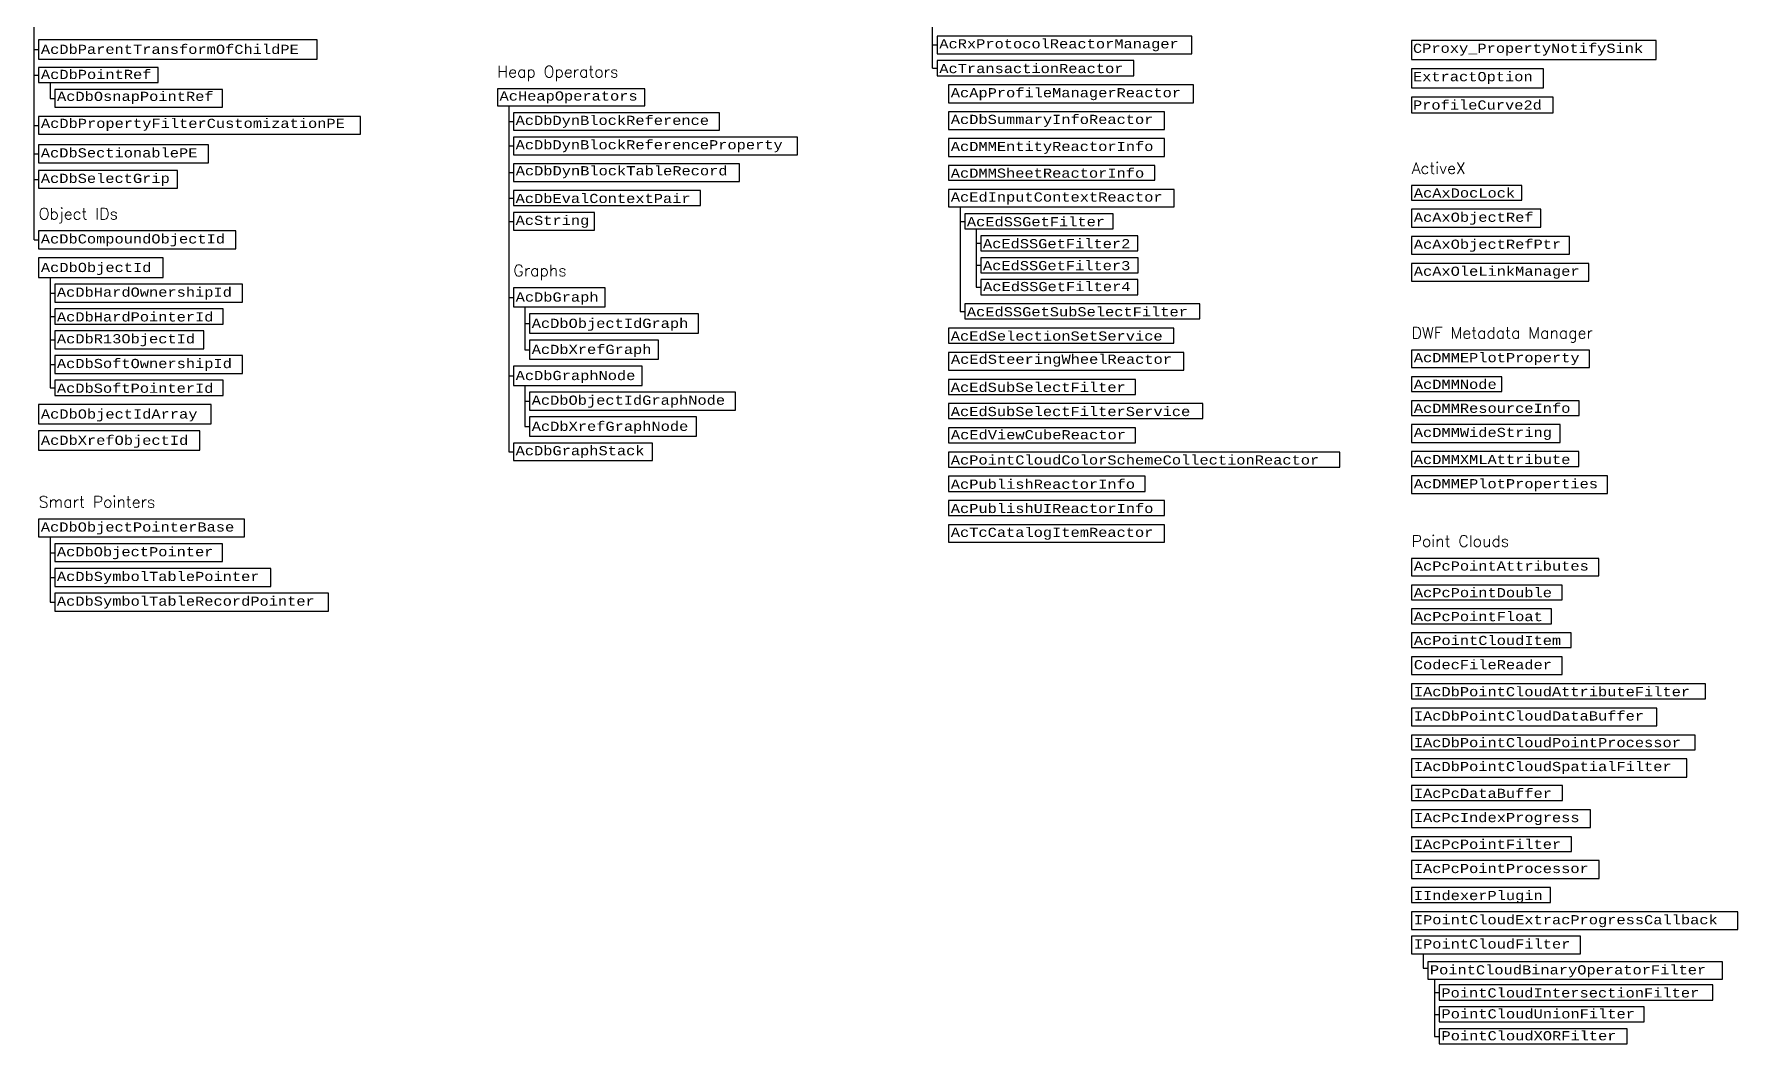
# Model space of a CAD drawing. Header units: inches. Extents: x 349 to 921, y -344 to 10.
# Drawn here: x 429 to 503.1, y -126.8 to -82.9 of the extents above; entities that cross this region are included whole.
import ezdxf

# ---------------------------------------------------------------- set-up
doc = ezdxf.new("R2010")
doc.units = ezdxf.units.IN
doc.header["$MEASUREMENT"] = 0
for name, color, linetype in [('ObjectARX 2009 Unmanaged classes', 7, 'Continuous'), ('ObjectARX 2010 Unmanaged classes', 7, 'Continuous'), ('Unmanaged classes', 7, 'Continuous'), ('Unmanaged classes w .NET Wrappers', 3, 'Continuous')]:
    doc.layers.add(name, color=color, linetype=linetype)
doc.styles.add('Categories', font='romanc.shx', dxfattribs={"height": 0.5})
doc.styles.get("Standard").update_dxf_attribs({"font": 'cour.ttf'})
doc.styles.add('Unmanaged', font='cour.ttf', dxfattribs={"height": 0.2})

msp = doc.modelspace()

# ---------------------------------------------------------------- linework, layer by layer
for p, q in [((428.968, -91.815), (428.968, -0.743)), ((468.078, -84.342), (468.078, -0.743)), ((428.968, -83.531), (429.168, -83.531)), ((468.078, -83.334), (468.278, -83.334)), ((468.078, -84.342), (468.278, -84.342)), ((428.968, -84.642), (429.168, -84.642)), ((429.668, -84.969), (429.668, -85.657)), ((429.668, -85.657), (429.868, -85.657)), ((449.634, -85.985), (449.634, -101.039)), ((449.634, -86.666), (449.834, -86.666)), ((428.968, -86.832), (429.168, -86.832)), ((428.968, -88.072), (429.168, -88.072)), ((449.634, -87.727), (449.834, -87.727)), ((449.634, -88.888), (449.834, -88.888)), ((428.968, -89.183), (429.168, -89.183)), ((449.634, -89.996), (449.834, -89.996)), ((469.278, -90.382), (469.278, -94.928)), ((449.634, -91.011), (449.834, -91.011)), ((469.278, -91.009), (469.478, -91.009)), ((428.968, -91.815), (429.168, -91.815)), ((428.968, -91.815), (429.168, -91.815)), ((469.978, -91.337), (469.978, -93.874)), ((469.978, -91.964), (470.178, -91.964)), ((429.668, -93.446), (429.668, -98.254)), ((469.978, -92.919), (470.178, -92.919)), ((429.668, -94.133), (429.868, -94.133)), ((469.978, -93.874), (470.178, -93.874)), ((449.634, -94.316), (449.834, -94.316)), ((450.334, -94.734), (450.334, -96.594)), ((469.278, -94.928), (469.478, -94.928)), ((429.668, -95.149), (429.868, -95.149)), ((450.334, -95.455), (450.534, -95.455)), ((429.668, -96.164), (429.868, -96.164)), ((450.334, -96.594), (450.534, -96.594)), ((429.668, -97.239), (429.868, -97.239)), ((449.634, -97.73), (449.834, -97.73)), ((429.668, -98.254), (429.868, -98.254)), ((450.334, -98.148), (450.334, -99.941)), ((450.334, -98.835), (450.534, -98.835)), ((450.334, -99.941), (450.534, -99.941)), ((449.634, -101.039), (449.834, -101.039)), ((429.668, -104.742), (429.668, -107.581)), ((429.668, -105.43), (429.868, -105.43)), ((429.668, -106.505), (429.868, -106.505)), ((429.668, -107.581), (429.868, -107.581)), ((489.431, -122.888), (489.431, -123.515)), ((489.431, -123.515), (489.631, -123.515)), ((489.931, -123.99), (489.931, -126.478)), ((489.931, -124.568), (490.131, -124.568)), ((489.931, -125.523), (490.131, -125.523)), ((489.931, -126.478), (490.131, -126.478))]:
    msp.add_line(p, q)
for points in [[(468.278, -82.953), (468.278, -83.714), (479.357, -83.714), (479.357, -82.953)], [(429.168, -83.11), (429.168, -83.953), (441.285, -83.953), (441.285, -83.11)], [(488.931, -83.132), (488.931, -83.967), (499.572, -83.967), (499.572, -83.132)], [(429.168, -84.314), (429.168, -84.969), (434.365, -84.969), (434.365, -84.314)], [(468.278, -84.014), (468.278, -84.669), (476.836, -84.669), (476.836, -84.014)], [(488.931, -84.367), (488.931, -85.203), (494.67, -85.203), (494.67, -84.367)], [(429.868, -85.269), (429.868, -86.044), (437.166, -86.044), (437.166, -85.269)], [(449.134, -85.244), (449.134, -85.985), (455.56, -85.985), (455.56, -85.244)], [(468.778, -85.069), (468.778, -85.844), (479.437, -85.844), (479.437, -85.069)], [(488.931, -85.603), (488.931, -86.283), (495.095, -86.283), (495.095, -85.603)], [(429.168, -86.444), (429.168, -87.22), (443.174, -87.22), (443.174, -86.444)], [(449.834, -86.285), (449.834, -87.046), (458.798, -87.046), (458.798, -86.285)], [(468.778, -86.244), (468.778, -87.005), (478.176, -87.005), (478.176, -86.244)], [(449.834, -87.346), (449.834, -88.107), (462.195, -88.107), (462.195, -87.346)], [(468.778, -87.405), (468.778, -88.181), (478.166, -88.181), (478.166, -87.405)], [(429.168, -87.685), (429.168, -88.46), (436.556, -88.46), (436.556, -87.685)], [(429.168, -88.795), (429.168, -89.57), (435.205, -89.57), (435.205, -88.795)], [(449.834, -88.507), (449.834, -89.268), (459.681, -89.268), (459.681, -88.507)], [(468.778, -88.581), (468.778, -89.221), (477.746, -89.221), (477.746, -88.581)], [(449.834, -89.668), (449.834, -90.323), (457.972, -90.323), (457.972, -89.668)], [(468.778, -89.621), (468.778, -90.382), (478.596, -90.382), (478.596, -89.621)], [(488.931, -89.445), (488.931, -90.085), (493.728, -90.085), (493.728, -89.445)], [(449.834, -90.623), (449.834, -91.398), (453.363, -91.398), (453.363, -90.623)], [(469.478, -90.682), (469.478, -91.337), (475.935, -91.337), (475.935, -90.682)], [(488.931, -90.485), (488.931, -91.261), (494.549, -91.261), (494.549, -90.485)], [(429.168, -91.428), (429.168, -92.203), (437.754, -92.203), (437.754, -91.428)], [(429.168, -91.428), (429.168, -92.203), (437.754, -92.203), (437.754, -91.428)], [(470.178, -91.637), (470.178, -92.291), (477.01, -92.291), (477.01, -91.637)], [(488.931, -91.661), (488.931, -92.436), (495.809, -92.436), (495.809, -91.661)], [(429.168, -92.603), (429.168, -93.446), (434.588, -93.446), (434.588, -92.603)], [(470.178, -92.591), (470.178, -93.246), (477.025, -93.246), (477.025, -92.591)], [(488.931, -92.836), (488.931, -93.611), (496.649, -93.611), (496.649, -92.836)], [(429.868, -93.746), (429.868, -94.521), (438.034, -94.521), (438.034, -93.746)], [(449.834, -93.898), (449.834, -94.734), (453.827, -94.734), (453.827, -93.898)], [(470.178, -93.546), (470.178, -94.201), (477.01, -94.201), (477.01, -93.546)], [(429.868, -94.821), (429.868, -95.476), (437.194, -95.476), (437.194, -94.821)], [(469.478, -94.601), (469.478, -95.256), (479.717, -95.256), (479.717, -94.601)], [(450.534, -95.034), (450.534, -95.877), (457.891, -95.877), (457.891, -95.034)], [(468.778, -95.656), (468.778, -96.31), (478.582, -96.31), (478.582, -95.656)], [(429.868, -95.776), (429.868, -96.551), (436.354, -96.551), (436.354, -95.776)], [(450.534, -96.177), (450.534, -97.012), (456.153, -97.012), (456.153, -96.177)], [(429.868, -96.851), (429.868, -97.627), (438.034, -97.627), (438.034, -96.851)], [(468.778, -96.71), (468.778, -97.486), (479.017, -97.486), (479.017, -96.71)], [(488.931, -96.611), (488.931, -97.372), (496.671, -97.372), (496.671, -96.611)], [(449.834, -97.312), (449.834, -98.148), (455.443, -98.148), (455.443, -97.312)], [(468.778, -97.886), (468.778, -98.54), (476.916, -98.54), (476.916, -97.886)], [(488.931, -97.772), (488.931, -98.413), (492.853, -98.413), (492.853, -97.772)], [(429.868, -97.927), (429.868, -98.581), (437.194, -98.581), (437.194, -97.927)], [(450.534, -98.448), (450.534, -99.223), (459.498, -99.223), (459.498, -98.448)], [(429.168, -98.981), (429.168, -99.824), (436.674, -99.824), (436.674, -98.981)], [(468.778, -98.94), (468.778, -99.595), (479.842, -99.595), (479.842, -98.94)], [(488.931, -98.813), (488.931, -99.453), (496.219, -99.453), (496.219, -98.813)], [(450.534, -99.523), (450.534, -100.359), (457.804, -100.359), (457.804, -99.523)], [(468.778, -99.995), (468.778, -100.65), (476.916, -100.65), (476.916, -99.995)], [(488.931, -99.853), (488.931, -100.628), (495.401, -100.628), (495.401, -99.853)], [(429.168, -100.124), (429.168, -100.967), (436.189, -100.967), (436.189, -100.124)], [(449.834, -100.659), (449.834, -101.42), (455.891, -101.42), (455.891, -100.659)], [(468.778, -101.05), (468.778, -101.704), (485.805, -101.704), (485.805, -101.05)], [(488.931, -101.028), (488.931, -101.683), (496.214, -101.683), (496.214, -101.028)], [(468.778, -102.104), (468.778, -102.759), (477.326, -102.759), (477.326, -102.104)], [(488.931, -102.083), (488.931, -102.859), (497.458, -102.859), (497.458, -102.083)], [(468.778, -103.159), (468.778, -103.814), (478.166, -103.814), (478.166, -103.159)], [(429.168, -103.967), (429.168, -104.742), (438.132, -104.742), (438.132, -103.967)], [(468.778, -104.214), (468.778, -104.975), (478.176, -104.975), (478.176, -104.214)], [(429.868, -105.042), (429.868, -105.818), (437.166, -105.818), (437.166, -105.042)], [(488.931, -105.676), (488.931, -106.437), (497.083, -106.437), (497.083, -105.676)], [(429.868, -106.118), (429.868, -106.893), (439.267, -106.893), (439.267, -106.118)], [(429.868, -107.193), (429.868, -107.968), (441.788, -107.968), (441.788, -107.193)], [(488.931, -106.837), (488.931, -107.478), (495.478, -107.478), (495.478, -106.837)], [(488.931, -107.878), (488.931, -108.518), (495.012, -108.518), (495.012, -107.878)], [(488.931, -108.918), (488.931, -109.559), (495.869, -109.559), (495.869, -108.918)], [(488.931, -109.959), (488.931, -110.734), (495.477, -110.734), (495.477, -109.959)], [(488.931, -111.134), (488.931, -111.789), (501.715, -111.789), (501.715, -111.134)], [(488.931, -112.189), (488.931, -112.964), (499.61, -112.964), (499.61, -112.189)], [(488.931, -113.364), (488.931, -114.004), (501.272, -114.004), (501.272, -113.364)], [(488.931, -114.404), (488.931, -115.19), (500.903, -115.19), (500.903, -114.404)], [(488.931, -115.557), (488.931, -116.212), (495.498, -116.212), (495.498, -115.557)], [(488.931, -116.612), (488.931, -117.387), (496.714, -117.387), (496.714, -116.612)], [(488.931, -117.787), (488.931, -118.428), (495.884, -118.428), (495.884, -117.787)], [(488.931, -118.828), (488.931, -119.603), (497.09, -119.603), (497.09, -118.828)], [(488.931, -120.003), (488.931, -120.658), (494.975, -120.658), (494.975, -120.003)], [(488.931, -121.058), (488.931, -121.833), (503.133, -121.833), (503.133, -121.058)], [(488.931, -122.113), (488.931, -122.888), (496.282, -122.888), (496.282, -122.113)], [(489.631, -123.237), (489.631, -123.99), (502.46, -123.99), (502.46, -123.237)], [(490.131, -124.241), (490.131, -124.896), (502.047, -124.896), (502.047, -124.241)], [(490.131, -125.196), (490.131, -125.85), (499.045, -125.85), (499.045, -125.196)], [(490.131, -126.15), (490.131, -126.805), (498.317, -126.805), (498.317, -126.15)]]:
    msp.add_lwpolyline(points, close=True)

# ---------------------------------------------------------------- texts
at = {"color": 1, "char_height": 0.5, "attachment_point": 1, "style": 'Categories'}
for s, insert, width in [('Heap Operators', (449.134, -84.244), 6.42598), ('ActiveX', (488.931, -88.445), 4.79624), ('Object IDs', (429.168, -90.428), 5.41932), ('Graphs', (449.834, -92.898), 4.77846), ('DWF Metadata Manager', (488.931, -95.609), 10.99971), ('Smart Pointers', (429.168, -102.967), 8.96376), ('Point Clouds', (488.931, -104.674), 10.99971)]:
    msp.add_mtext(s, dxfattribs=dict(at, insert=insert, width=width))
at = {"layer": 'ObjectARX 2009 Unmanaged classes', "char_height": 0.4, "attachment_point": 1}
for s, insert in [('{\\Fcourier new;AcDbPointRef}', (429.268, -84.414)), ('{\\Fcourier new;AcDbOsnapPointRef}', (429.968, -85.369)), ('{\\Fcourier new;AcDbPropertyFilterCustomizationPE}', (429.268, -86.544)), ('{\\Fcourier new;AcDbDynBlockTableRecord}', (449.934, -88.607)), ('{\\Fcourier new;AcEdSSGetFilter4}', (470.278, -93.646)), ('{\\Fcourier new;AcEdSteeringWheelReactor}', (468.878, -96.81)), ('{\\Fcourier new;AcEdViewCubeReactor}', (468.878, -100.095)), ('{\\Fcourier new|c0;PointCloudUnionFilter}', (490.231, -125.296)), ('{\\Fcourier new|c0;PointCloudXORFilter}', (490.231, -126.25))]:
    msp.add_mtext(s, dxfattribs=dict(at, insert=insert))
at = {"layer": 'ObjectARX 2010 Unmanaged classes', "style": 'Unmanaged'}
msp.add_text('AcDbCompoundObjectId', height=0.4, dxfattribs=at).set_placement((429.263, -91.971))
at = {"layer": 'Unmanaged classes', "style": 'Unmanaged'}
for s, p in [('AcRxProtocolReactorManager', (468.372, -83.482)), ('AcDbParentTransformOfChildPE', (429.266, -83.722)), ('CProxy_PropertyNotifySink', (488.988, -83.676)), ('AcTransactionReactor', (468.372, -84.558)), ('AcApProfileManagerReactor', (468.872, -85.612)), ('AcHeapOperators', (449.229, -85.753)), ('AcDbDynBlockReference', (449.929, -86.814)), ('AcDbSummaryInfoReactor', (468.872, -86.773)), ('AcDbDynBlockReferenceProperty', (449.929, -87.875)), ('AcDMMEntityReactorInfo', (468.872, -87.949)), ('AcDbSectionablePE', (429.263, -88.228)), ('AcDbSelectGrip', (429.263, -89.338)), ('AcDMMSheetReactorInfo', (468.872, -89.11)), ('AcEdInputContextReactor', (468.872, -90.15)), ('AcAxDocLock', (489.026, -89.974)), ('AcDbEvalContextPair', (449.929, -90.212)), ('AcString', (449.929, -91.166)), ('AcEdSSGetFilter', (469.572, -91.225)), ('AcAxObjectRef', (489.026, -91.029)), ('AcEdSSGetFilter2', (470.272, -92.18)), ('AcAxObjectRefPtr', (489.026, -92.204)), ('AcEdSSGetFilter3', (470.272, -93.135)), ('AcAxOleLinkManager', (489.026, -93.379)), ('AcDbHardOwnershipId', (429.963, -94.289)), ('AcDbHardPointerId', (429.963, -95.365)), ('AcEdSSGetSubSelectFilter', (469.572, -95.144)), ('AcDbR13ObjectId', (429.963, -96.319)), ('AcEdSelectionSetService', (468.872, -96.199)), ('AcDbSoftOwnershipId', (429.963, -97.395)), ('AcDMMEPlotProperty', (489.026, -97.14)), ('AcDMMNode', (489.026, -98.301)), ('AcDbSoftPointerId', (429.963, -98.47)), ('AcDbObjectIdGraphNode', (450.629, -98.991)), ('AcEdSubSelectFilter', (468.872, -98.429)), ('AcEdSubSelectFilterService', (468.872, -99.484)), ('AcDMMResourceInfo', (489.026, -99.342)), ('AcDMMWideString', (489.026, -100.396)), ('AcDbGraphStack', (449.929, -101.188)), ('AcPointCloudColorSchemeCollectionReactor', (468.872, -101.593)), ('AcDMMXMLAttribute', (489.026, -101.572)), ('AcPublishReactorInfo', (468.872, -102.648)), ('AcDMMEPlotProperties', (489.026, -102.627)), ('AcPublishUIReactorInfo', (468.872, -103.703)), ('AcDbObjectPointerBase', (429.263, -104.51)), ('AcTcCatalogItemReactor', (468.872, -104.743)), ('AcDbObjectPointer', (429.963, -105.586)), ('AcPcPointAttributes', (489.026, -106.206)), ('AcDbSymbolTablePointer', (429.963, -106.661)), ('AcDbSymbolTableRecordPointer', (429.963, -107.736)), ('AcPcPointDouble', (489.026, -107.367)), ('AcPcPointFloat', (489.026, -108.407)), ('AcPointCloudItem', (489.026, -109.447)), ('CodecFileReader', (489.026, -110.502)), ('IAcDbPointCloudAttributeFilter', (489.026, -111.677)), ('IAcDbPointCloudDataBuffer', (489.026, -112.732)), ('IAcDbPointCloudPointProcessor', (489.026, -113.893)), ('IAcDbPointCloudSpatialFilter', (489.026, -114.933)), ('IAcPcDataBuffer', (489.026, -116.101)), ('IAcPcIndexProgress', (489.026, -117.155)), ('IAcPcPointFilter', (489.026, -118.317)), ('IAcPcPointProcessor', (489.026, -119.371)), ('IIndexerPlugin', (489.026, -120.547)), ('IPointCloudFilter', (489.026, -122.656)), ('PointCloudBinaryOperatorFilter', (489.726, -123.781)), ('PointCloudIntersectionFilter', (490.226, -124.784))]:
    msp.add_text(s, height=0.4, dxfattribs=at).set_placement(p)
at = {"layer": 'Unmanaged classes w .NET Wrappers', "style": 'Unmanaged'}
for s, p in [('ExtractOption', (488.988, -84.911)), ('ProfileCurve2d', (488.988, -86.146)), ('AcDbObjectId', (429.266, -93.215)), ('AcDbGraph', (449.931, -94.503)), ('AcDbObjectIdGraph', (450.631, -95.646)), ('AcDbXrefGraph', (450.631, -96.781)), ('AcDbGraphNode', (449.931, -97.917)), ('AcDbObjectIdArray', (429.266, -99.593)), ('AcDbXrefGraphNode', (450.631, -100.128)), ('AcDbXrefObjectId', (429.266, -100.736)), ('IPointCloudExtracProgressCallback', (489.026, -121.601))]:
    msp.add_text(s, height=0.4, dxfattribs=at).set_placement(p)

doc.saveas('drawing.dxf')
